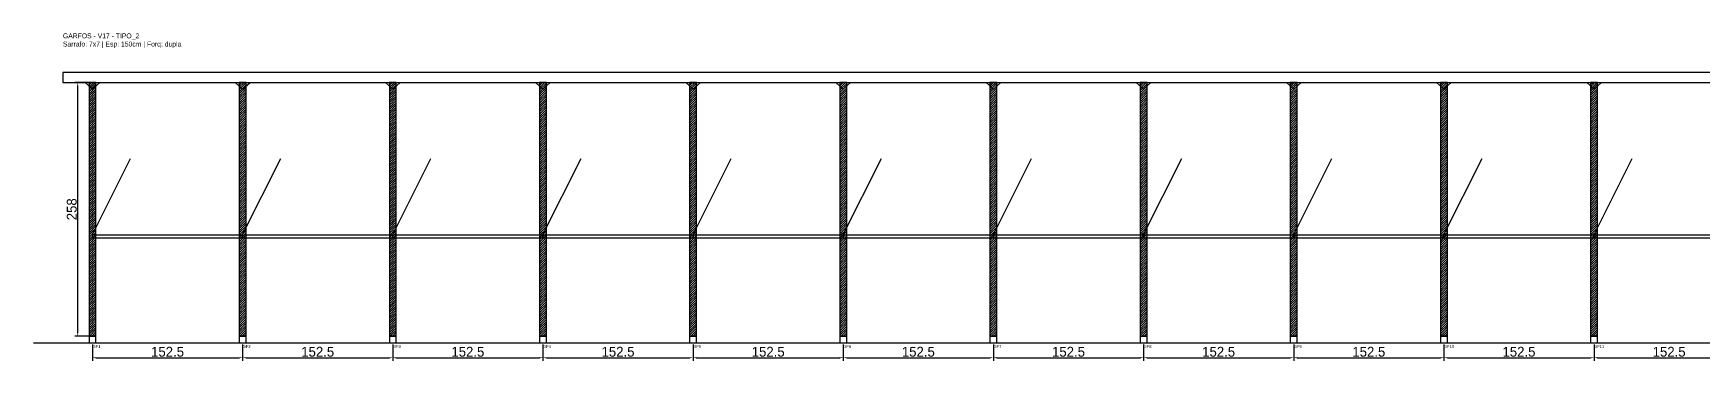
# Model space of a CAD drawing. Header units: metres. Extents: x -30 to 3444, y -25 to 308.
# Drawn here: x -30 to 1665, y -25 to 308 of the extents above; entities that cross this region are included whole.
import ezdxf

# ---------------------------------------------------------------- set-up
doc = ezdxf.new("R2010")
doc.units = ezdxf.units.M
for name, color, linetype in [('BARRA_ANCORAGEM', 1, 'Continuous'), ('COTA', 241, 'Continuous'), ('GARFOS OK', 3, 'Continuous'), ('NOME DA VIGA', 6, 'Continuous'), ('SARR_7x7', 40, 'Continuous'), ('TIRAS REESCORAMENTO', 252, 'Continuous'), ('VIGAS', 3, 'Continuous')]:
    doc.layers.add(name, color=color, linetype=linetype)
doc.dimstyles.new('EZ DXF', dxfattribs={"dimtxt": 10, "dimasz": 3.5, "dimexe": 3, "dimexo": 1.5, "dimgap": 1, "dimtad": 1, "dimdec": 1, "dimdsep": 46, "dimcen": 2.5, "dimazin": 3, "dimtfac": 1, "dimtmove": 0, "dimatfit": 3})

msp = doc.modelspace()

# ---------------------------------------------------------------- hatches: boundary and pattern name
at = {"layer": 'COTA'}
h = msp.add_hatch(dxfattribs=at)
h.set_pattern_fill('ANSI31', scale=0.5)
h.paths.add_polyline_path([(26.5, 0), (33.5, 0), (33.5, 258), (26.5, 258)])
h = msp.add_hatch(dxfattribs=at)
h.set_pattern_fill('ANSI31', scale=0.5)
h.paths.add_polyline_path([(178.97, 0), (185.97, 0), (185.97, 258), (178.97, 258)])
h = msp.add_hatch(dxfattribs=at)
h.set_pattern_fill('ANSI31', scale=0.5)
h.paths.add_polyline_path([(331.44, 0), (338.44, 0), (338.44, 258), (331.44, 258)])
h = msp.add_hatch(dxfattribs=at)
h.set_pattern_fill('ANSI31', scale=0.5)
h.paths.add_polyline_path([(483.91, 0), (490.91, 0), (490.91, 258), (483.91, 258)])
h = msp.add_hatch(dxfattribs=at)
h.set_pattern_fill('ANSI31', scale=0.5)
h.paths.add_polyline_path([(636.38, 0), (643.38, 0), (643.38, 258), (636.38, 258)])
h = msp.add_hatch(dxfattribs=at)
h.set_pattern_fill('ANSI31', scale=0.5)
h.paths.add_polyline_path([(788.86, 0), (795.86, 0), (795.86, 258), (788.86, 258)])
h = msp.add_hatch(dxfattribs=at)
h.set_pattern_fill('ANSI31', scale=0.5)
h.paths.add_polyline_path([(941.33, 0), (948.33, 0), (948.33, 258), (941.33, 258)])
h = msp.add_hatch(dxfattribs=at)
h.set_pattern_fill('ANSI31', scale=0.5)
h.paths.add_polyline_path([(1093.8, 0), (1100.8, 0), (1100.8, 258), (1093.8, 258)])
h = msp.add_hatch(dxfattribs=at)
h.set_pattern_fill('ANSI31', scale=0.5)
h.paths.add_polyline_path([(1246.27, 0), (1253.27, 0), (1253.27, 258), (1246.27, 258)])
h = msp.add_hatch(dxfattribs=at)
h.set_pattern_fill('ANSI31', scale=0.5)
h.paths.add_polyline_path([(1398.74, 0), (1405.74, 0), (1405.74, 258), (1398.74, 258)])
h = msp.add_hatch(dxfattribs=at)
h.set_pattern_fill('ANSI31', scale=0.5)
h.paths.add_polyline_path([(1551.21, 0), (1558.21, 0), (1558.21, 258), (1551.21, 258)])

# ---------------------------------------------------------------- linework, layer by layer
at = {"layer": 'BARRA_ANCORAGEM'}
for p, q in [((30, 103.2), (68.7, 180.6)), ((182.47, 103.2), (221.17, 180.6)), ((334.94, 103.2), (373.64, 180.6)), ((487.41, 103.2), (526.11, 180.6)), ((639.88, 103.2), (678.58, 180.6)), ((792.36, 103.2), (831.06, 180.6)), ((944.83, 103.2), (983.53, 180.6)), ((1097.3, 103.2), (1136, 180.6)), ((1249.77, 103.2), (1288.47, 180.6)), ((1402.24, 103.2), (1440.94, 180.6)), ((1554.71, 103.2), (1593.41, 180.6))]:
    msp.add_line(p, q, dxfattribs=at)
at = {"layer": 'GARFOS OK'}
for p, q in [((30, 251), (22.5, 258)), ((22.5, 258), (37.5, 258)), ((30, 251), (37.5, 258)), ((182.47, 251), (174.97, 258)), ((174.97, 258), (189.97, 258)), ((182.47, 251), (189.97, 258)), ((334.94, 251), (327.44, 258)), ((327.44, 258), (342.44, 258)), ((334.94, 251), (342.44, 258)), ((487.41, 251), (479.91, 258)), ((479.91, 258), (494.91, 258)), ((487.41, 251), (494.91, 258)), ((639.88, 251), (632.38, 258)), ((632.38, 258), (647.38, 258)), ((639.88, 251), (647.38, 258)), ((792.36, 251), (784.86, 258)), ((784.86, 258), (799.86, 258)), ((792.36, 251), (799.86, 258)), ((944.83, 251), (937.33, 258)), ((937.33, 258), (952.33, 258)), ((944.83, 251), (952.33, 258)), ((1097.3, 251), (1089.8, 258)), ((1089.8, 258), (1104.8, 258)), ((1097.3, 251), (1104.8, 258)), ((1249.77, 251), (1242.27, 258)), ((1242.27, 258), (1257.27, 258)), ((1249.77, 251), (1257.27, 258)), ((1402.24, 251), (1394.74, 258)), ((1394.74, 258), (1409.74, 258)), ((1402.24, 251), (1409.74, 258)), ((1554.71, 251), (1547.21, 258)), ((1547.21, 258), (1562.21, 258)), ((1554.71, 251), (1562.21, 258))]:
    msp.add_line(p, q, dxfattribs=at)
at = {"layer": 'GARFOS OK', "linetype": 'CONTINUOUS'}
msp.add_line((-30, -7), (3444.37, -7), dxfattribs=at)
at = {"layer": 'GARFOS OK'}
for points in [[(26.5, 0), (33.5, 0), (33.5, 258), (26.5, 258), (26.5, 0)], [(178.97, 0), (185.97, 0), (185.97, 258), (178.97, 258), (178.97, 0)], [(331.44, 0), (338.44, 0), (338.44, 258), (331.44, 258), (331.44, 0)], [(483.91, 0), (490.91, 0), (490.91, 258), (483.91, 258), (483.91, 0)], [(636.38, 0), (643.38, 0), (643.38, 258), (636.38, 258), (636.38, 0)], [(788.86, 0), (795.86, 0), (795.86, 258), (788.86, 258), (788.86, 0)], [(941.33, 0), (948.33, 0), (948.33, 258), (941.33, 258), (941.33, 0)], [(1093.8, 0), (1100.8, 0), (1100.8, 258), (1093.8, 258), (1093.8, 0)], [(1246.27, 0), (1253.27, 0), (1253.27, 258), (1246.27, 258), (1246.27, 0)], [(1398.74, 0), (1405.74, 0), (1405.74, 258), (1398.74, 258), (1398.74, 0)], [(1551.21, 0), (1558.21, 0), (1558.21, 258), (1551.21, 258), (1551.21, 0)]]:
    msp.add_lwpolyline(points, dxfattribs=at)
at = {"layer": 'SARR_7x7'}
for points in [[(26.5, -7), (33.5, -7), (33.5, 0), (26.5, 0), (26.5, -7)], [(178.97, -7), (185.97, -7), (185.97, 0), (178.97, 0), (178.97, -7)], [(331.44, -7), (338.44, -7), (338.44, 0), (331.44, 0), (331.44, -7)], [(483.91, -7), (490.91, -7), (490.91, 0), (483.91, 0), (483.91, -7)], [(636.38, -7), (643.38, -7), (643.38, 0), (636.38, 0), (636.38, -7)], [(788.86, -7), (795.86, -7), (795.86, 0), (788.86, 0), (788.86, -7)], [(941.33, -7), (948.33, -7), (948.33, 0), (941.33, 0), (941.33, -7)], [(1093.8, -7), (1100.8, -7), (1100.8, 0), (1093.8, 0), (1093.8, -7)], [(1246.27, -7), (1253.27, -7), (1253.27, 0), (1246.27, 0), (1246.27, -7)], [(1398.74, -7), (1405.74, -7), (1405.74, 0), (1398.74, 0), (1398.74, -7)], [(1551.21, -7), (1558.21, -7), (1558.21, 0), (1551.21, 0), (1551.21, -7)]]:
    msp.add_lwpolyline(points, dxfattribs=at)
at = {"layer": 'TIRAS REESCORAMENTO'}
for points in [[(30, 100), (182.47, 100), (182.47, 102.5), (30, 102.5), (30, 100)], [(182.47, 100), (334.94, 100), (334.94, 102.5), (182.47, 102.5), (182.47, 100)], [(334.94, 100), (487.41, 100), (487.41, 102.5), (334.94, 102.5), (334.94, 100)], [(487.41, 100), (639.88, 100), (639.88, 102.5), (487.41, 102.5), (487.41, 100)], [(639.88, 100), (792.36, 100), (792.36, 102.5), (639.88, 102.5), (639.88, 100)], [(792.36, 100), (944.83, 100), (944.83, 102.5), (792.36, 102.5), (792.36, 100)], [(944.83, 100), (1097.3, 100), (1097.3, 102.5), (944.83, 102.5), (944.83, 100)], [(1097.3, 100), (1249.77, 100), (1249.77, 102.5), (1097.3, 102.5), (1097.3, 100)], [(1249.77, 100), (1402.24, 100), (1402.24, 102.5), (1249.77, 102.5), (1249.77, 100)], [(1402.24, 100), (1554.71, 100), (1554.71, 102.5), (1402.24, 102.5), (1402.24, 100)], [(1554.71, 100), (1707.18, 100), (1707.18, 102.5), (1554.71, 102.5), (1554.71, 100)]]:
    msp.add_lwpolyline(points, dxfattribs=at)
at = {"layer": 'VIGAS'}
msp.add_lwpolyline([(0, 258), (3414.37, 258), (3414.37, 268), (0, 268), (0, 258)], dxfattribs=at)

# ---------------------------------------------------------------- texts
at = {"layer": 'NOME DA VIGA'}
for s, p in [('GF1', (30, -12)), ('GF2', (182.47, -12)), ('GF3', (334.94, -12)), ('GF4', (487.41, -12)), ('GF5', (639.88, -12)), ('GF6', (792.36, -12)), ('GF7', (944.83, -12)), ('GF8', (1097.3, -12)), ('GF9', (1249.77, -12)), ('GF10', (1402.24, -12)), ('GF11', (1554.71, -12))]:
    msp.add_text(s, height=3, dxfattribs=at).set_placement(p)
at = {"layer": 'NOME DA VIGA', "insert": (0, 293), "char_height": 5, "attachment_point": 7}
msp.add_mtext('GARFOS - V17 - TIPO_2\\PSarrafo: 7x7 | Esp: 150cm | Forq: dupla', dxfattribs=at)

# ---------------------------------------------------------------- dimensions: what is measured, and where the dimension line sits
at = {"layer": 'COTA'}
msp.add_linear_dim(base=(15, 0), p1=(30, 0), p2=(30, 258), angle=90, dimstyle='EZ DXF', dxfattribs=at).render()
for base, p1, p2 in [((30, -22), (30, -7), (182.47, -7)), ((182.47, -22), (182.47, -7), (334.94, -7)), ((334.94, -22), (334.94, -7), (487.41, -7)), ((487.41, -22), (487.41, -7), (639.88, -7)), ((639.88, -22), (639.88, -7), (792.36, -7)), ((792.36, -22), (792.36, -7), (944.83, -7)), ((944.83, -22), (944.83, -7), (1097.3, -7)), ((1097.3, -22), (1097.3, -7), (1249.77, -7)), ((1249.77, -22), (1249.77, -7), (1402.24, -7)), ((1402.24, -22), (1402.24, -7), (1554.71, -7)), ((1554.71, -22), (1554.71, -7), (1707.18, -7))]:
    msp.add_linear_dim(base=base, p1=p1, p2=p2, dimstyle='EZ DXF', dxfattribs=at).render()

doc.saveas('drawing.dxf')
